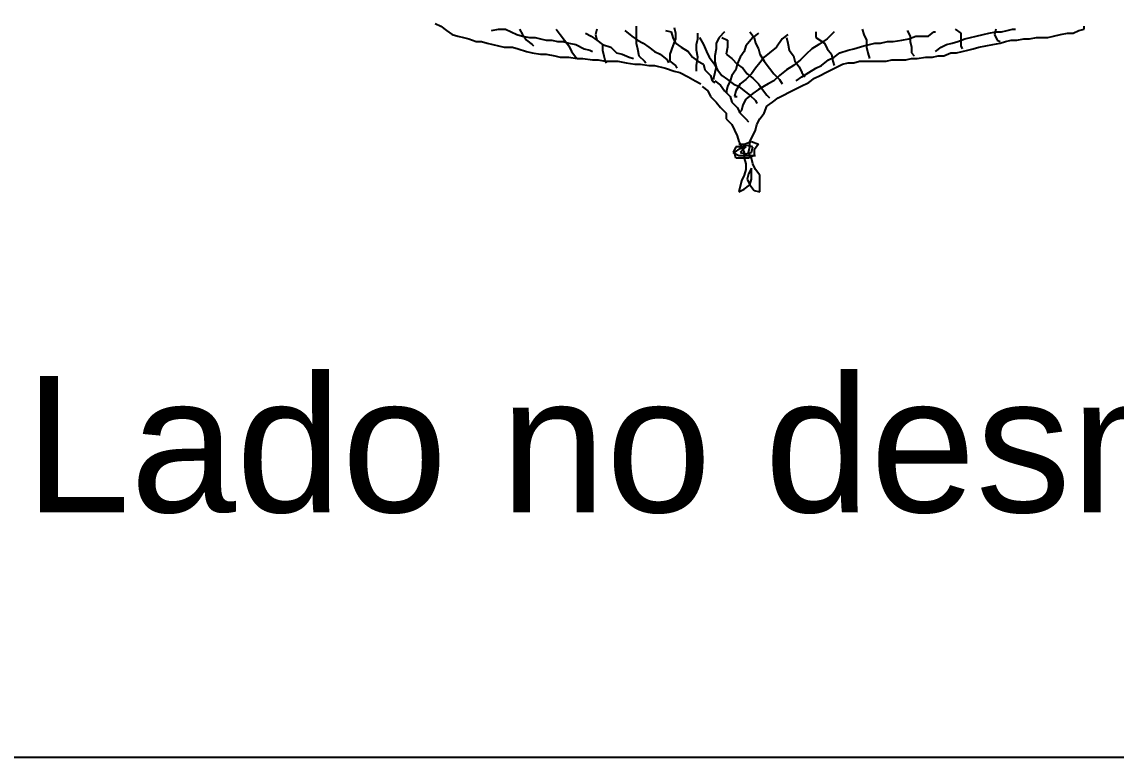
# Model space of a CAD drawing. Extents: x 159 to 725, y 98 to 296.
# Drawn here: x 274.24 to 314.45, y 197 to 224.02 of the extents above; entities that cross this region are included whole.
import ezdxf

# ---------------------------------------------------------------- set-up
doc = ezdxf.new("R2010")
doc.units = 0
doc.header["$LTSCALE"] = 8
doc.header["$MEASUREMENT"] = 0
doc.layers.get('0').update_dxf_attribs({"linetype": 'CONTINUOUS'})
doc.layers.add('ACOTA', color=1, linetype='CONTINUOUS')
doc.styles.add('ROMANS', font='ROMANS.shx')

msp = doc.modelspace()

# ---------------------------------------------------------------- linework, layer by layer
at = {"color": 7}
msp.add_lwpolyline([(355.342, 296), (250.342, 296), (250.342, 197), (355.342, 197)], close=True, dxfattribs=at)
at = {"layer": 'ACOTA', "color": 7, "lineweight": 25}
for p, q in [((289.434, 223.961), (289.64, 223.858)), ((289.64, 223.858), (289.847, 223.703)), ((289.847, 223.703), (290.053, 223.548)), ((291.499, 223.703), (291.757, 223.755)), ((291.757, 223.755), (292.015, 223.755)), ((292.015, 223.755), (292.221, 223.652)), ((292.221, 223.652), (292.428, 223.548)), ((292.531, 223.755), (292.634, 223.548)), ((293.873, 223.755), (294.028, 223.548)), ((294.957, 223.6), (295.164, 223.497)), ((295.37, 223.755), (295.319, 223.548)), ((296.403, 223.703), (296.661, 223.497)), ((296.816, 223.858), (296.816, 223.239)), ((297.9, 223.703), (298.106, 223.652)), ((298.106, 223.652), (298.158, 223.445)), ((298.21, 223.806), (298.261, 223.6)), ((298.261, 223.6), (298.261, 223.394)), ((299.087, 223.394), (299.087, 223.6)), ((300.068, 223.652), (299.862, 223.445)), ((300.997, 223.652), (301.152, 223.445)), ((301.307, 223.6), (301.101, 223.445)), ((303.424, 223.652), (303.424, 223.445)), ((304.095, 223.652), (303.837, 223.394)), ((305.127, 223.755), (305.179, 223.548)), ((306.779, 223.703), (306.882, 223.497)), ((307.553, 223.497), (307.76, 223.652)), ((307.76, 223.652), (307.812, 223.652)), ((308.534, 223.755), (308.741, 223.6)), ((308.741, 223.6), (308.741, 223.135)), ((309.567, 223.548), (309.773, 223.6)), ((309.773, 223.6), (310.031, 223.652)), ((310.031, 223.755), (309.98, 223.548)), ((310.031, 223.652), (310.238, 223.652)), ((310.238, 223.652), (310.444, 223.703)), ((310.444, 223.703), (310.651, 223.755)), ((310.651, 223.755), (310.754, 223.755)), ((312.406, 223.548), (312.664, 223.6)), ((312.664, 223.6), (312.871, 223.6)), ((312.871, 223.6), (313.077, 223.703)), ((313.077, 223.703), (313.284, 223.755)), ((313.284, 223.755), (313.284, 223.858)), ((290.053, 223.548), (290.26, 223.497)), ((290.26, 223.497), (290.466, 223.445)), ((290.466, 223.445), (290.673, 223.394)), ((290.673, 223.394), (290.931, 223.29)), ((290.931, 223.29), (291.137, 223.29)), ((291.137, 223.29), (291.344, 223.239)), ((291.344, 223.239), (291.55, 223.187)), ((291.55, 223.187), (291.757, 223.135)), ((292.428, 223.548), (292.634, 223.497)), ((292.634, 223.548), (292.789, 223.342)), ((292.634, 223.497), (292.892, 223.445)), ((292.789, 223.342), (292.996, 223.187)), ((292.892, 223.445), (293.099, 223.445)), ((292.996, 223.187), (293.047, 223.135)), ((293.099, 223.445), (293.305, 223.394)), ((293.305, 223.394), (293.512, 223.342)), ((293.512, 223.342), (293.718, 223.342)), ((293.718, 223.342), (293.925, 223.29)), ((293.925, 223.29), (294.131, 223.29)), ((294.028, 223.548), (294.338, 223.135)), ((294.131, 223.29), (294.338, 223.239)), ((294.338, 223.239), (294.596, 223.187)), ((294.596, 223.187), (294.906, 223.032)), ((295.164, 223.497), (295.37, 223.342)), ((295.319, 223.548), (295.37, 223.342)), ((295.37, 223.342), (295.577, 223.187)), ((295.37, 223.342), (295.577, 223.187)), ((295.577, 223.187), (295.577, 222.981)), ((295.577, 223.187), (295.887, 223.084)), ((296.661, 223.497), (296.867, 223.342)), ((296.816, 223.239), (296.867, 223.032)), ((296.867, 223.342), (297.074, 223.239)), ((297.074, 223.239), (297.28, 223.084)), ((298.158, 223.445), (298.261, 223.239)), ((298.261, 223.394), (298.158, 223.135)), ((298.261, 223.239), (298.468, 223.084)), ((299.036, 223.187), (299.087, 223.394)), ((299.036, 222.981), (299.036, 223.187)), ((299.139, 223.445), (299.294, 223.187)), ((299.294, 223.187), (299.397, 222.929)), ((299.862, 223.445), (299.758, 223.239)), ((299.758, 223.239), (299.758, 223.032)), ((299.965, 223.445), (300.171, 223.342)), ((300.171, 223.342), (300.171, 223.084)), ((301.101, 223.445), (300.842, 223.135)), ((301.152, 223.445), (301.204, 223.239)), ((301.204, 223.239), (301.307, 223.032)), ((302.185, 223.394), (301.978, 223.084)), ((302.391, 223.548), (302.185, 223.394)), ((302.339, 223.445), (302.391, 223.239)), ((302.391, 223.239), (302.443, 222.981)), ((303.527, 223.187), (303.269, 223.032)), ((303.424, 223.445), (303.733, 223.239)), ((303.837, 223.394), (303.527, 223.187)), ((303.733, 223.239), (303.837, 223.032)), ((305.179, 223.548), (305.282, 223.342)), ((305.179, 223.135), (305.385, 223.187)), ((305.282, 223.342), (305.282, 223.084)), ((305.385, 223.187), (305.592, 223.239)), ((305.592, 223.239), (305.798, 223.239)), ((305.798, 223.239), (306.056, 223.29)), ((306.056, 223.29), (306.263, 223.29)), ((306.263, 223.29), (306.573, 223.342)), ((306.573, 223.342), (306.831, 223.394)), ((306.831, 223.394), (307.089, 223.497)), ((306.882, 223.497), (306.882, 223.29)), ((306.882, 223.29), (306.934, 223.084)), ((307.089, 223.497), (307.553, 223.497)), ((308.018, 223.084), (308.225, 223.187)), ((308.225, 223.187), (308.431, 223.239)), ((308.431, 223.239), (308.637, 223.29)), ((308.637, 223.29), (308.896, 223.394)), ((308.896, 223.394), (309.102, 223.445)), ((309.102, 223.445), (309.309, 223.497)), ((309.309, 223.497), (309.567, 223.548)), ((309.67, 223.135), (309.928, 223.187)), ((309.928, 223.187), (310.186, 223.239)), ((309.98, 223.548), (310.083, 223.342)), ((310.083, 223.342), (310.186, 223.29)), ((310.186, 223.239), (310.393, 223.29)), ((310.393, 223.29), (310.599, 223.342)), ((310.599, 223.342), (310.806, 223.342)), ((310.806, 223.342), (311.064, 223.394)), ((311.064, 223.394), (311.27, 223.394)), ((311.27, 223.394), (311.528, 223.445)), ((311.528, 223.445), (311.941, 223.445)), ((311.941, 223.445), (312.148, 223.497)), ((312.148, 223.497), (312.406, 223.548)), ((291.757, 223.135), (291.963, 223.084)), ((291.963, 223.084), (292.273, 223.084)), ((292.273, 223.084), (292.479, 223.032)), ((292.479, 223.032), (292.789, 222.929)), ((292.789, 222.929), (292.996, 222.877)), ((292.996, 222.877), (293.305, 222.826)), ((293.305, 222.826), (293.512, 222.826)), ((293.512, 222.826), (293.822, 222.774)), ((293.822, 222.774), (294.028, 222.723)), ((294.338, 223.135), (294.441, 222.929)), ((294.441, 222.929), (294.596, 222.723)), ((294.906, 223.032), (295.112, 222.981)), ((295.112, 222.981), (295.216, 222.929)), ((295.577, 222.981), (295.629, 222.774)), ((295.629, 222.774), (295.68, 222.568)), ((295.887, 223.084), (296.093, 222.877)), ((296.093, 222.877), (296.3, 222.826)), ((296.3, 222.826), (296.558, 222.723)), ((296.867, 223.032), (296.919, 222.774)), ((296.919, 222.774), (297.126, 222.568)), ((297.28, 223.084), (297.487, 222.929)), ((297.487, 222.929), (297.693, 222.826)), ((297.693, 222.826), (297.952, 222.619)), ((298.158, 223.135), (298.055, 222.826)), ((298.055, 222.826), (298.055, 222.568)), ((298.468, 223.084), (298.726, 222.929)), ((298.726, 222.929), (298.881, 222.723)), ((299.087, 222.723), (299.036, 222.981)), ((299.397, 222.929), (299.5, 222.723)), ((299.758, 223.032), (299.707, 222.774)), ((299.707, 222.774), (299.707, 222.568)), ((300.171, 223.084), (300.12, 222.826)), ((300.12, 222.826), (300.326, 222.671)), ((300.791, 222.929), (300.636, 222.723)), ((300.842, 223.135), (300.791, 222.929)), ((301.307, 223.032), (301.359, 222.826)), ((301.359, 222.826), (301.514, 222.568)), ((301.72, 222.877), (301.514, 222.723)), ((301.978, 223.084), (301.72, 222.877)), ((302.443, 222.981), (302.598, 222.774)), ((302.598, 222.774), (302.649, 222.568)), ((303.062, 222.826), (302.856, 222.619)), ((303.269, 223.032), (303.062, 222.826)), ((303.837, 223.032), (303.991, 222.826)), ((303.991, 222.826), (304.043, 222.568)), ((304.095, 222.723), (304.301, 222.877)), ((304.301, 222.877), (304.611, 222.981)), ((304.611, 222.981), (304.817, 223.032)), ((304.817, 223.032), (305.179, 223.135)), ((305.282, 223.084), (305.334, 222.877)), ((305.334, 222.877), (305.385, 222.671)), ((306.934, 223.084), (306.934, 222.877)), ((306.934, 222.877), (307.037, 222.774)), ((307.708, 222.723), (307.915, 222.774)), ((307.812, 222.929), (308.018, 223.084)), ((307.915, 222.774), (308.121, 222.774)), ((308.121, 222.774), (308.379, 222.877)), ((308.379, 222.877), (308.586, 222.877)), ((308.586, 222.877), (308.792, 222.929)), ((308.741, 223.135), (308.792, 223.032)), ((308.792, 222.929), (308.999, 222.981)), ((308.999, 222.981), (309.205, 223.032)), ((309.205, 223.032), (309.412, 223.084)), ((309.412, 223.084), (309.67, 223.135)), ((294.028, 222.723), (294.338, 222.723)), ((294.338, 222.723), (294.648, 222.671)), ((294.596, 222.723), (294.648, 222.671)), ((294.648, 222.671), (294.854, 222.671)), ((294.854, 222.671), (295.216, 222.619)), ((295.216, 222.619), (295.422, 222.619)), ((295.422, 222.619), (295.68, 222.568)), ((295.68, 222.568), (296.145, 222.568)), ((295.68, 222.568), (295.732, 222.516)), ((296.145, 222.568), (296.454, 222.516)), ((296.454, 222.516), (296.764, 222.465)), ((296.558, 222.723), (296.713, 222.671)), ((296.764, 222.465), (296.971, 222.465)), ((296.971, 222.465), (297.28, 222.413)), ((297.126, 222.568), (297.177, 222.516)), ((297.28, 222.413), (297.487, 222.413)), ((297.487, 222.413), (297.9, 222.31)), ((297.952, 222.619), (298.003, 222.516)), ((298.055, 222.568), (298.261, 222.413)), ((298.261, 222.413), (298.313, 222.31)), ((298.881, 222.723), (299.087, 222.568)), ((299.036, 222.413), (299.087, 222.723)), ((299.036, 222.207), (299.036, 222.413)), ((299.087, 222.568), (299.294, 222.465)), ((299.294, 222.465), (299.345, 222.258)), ((299.5, 222.723), (299.655, 222.516)), ((299.655, 222.516), (299.81, 222.258)), ((299.707, 222.568), (299.758, 222.361)), ((299.758, 222.361), (299.707, 222.155)), ((300.326, 222.671), (300.533, 222.465)), ((300.533, 222.465), (300.481, 222.258)), ((300.636, 222.723), (300.533, 222.465)), ((300.533, 222.465), (300.739, 222.31)), ((301.359, 222.516), (301.204, 222.31)), ((301.514, 222.723), (301.359, 222.516)), ((301.514, 222.568), (301.72, 222.31)), ((302.598, 222.413), (302.339, 222.258)), ((302.856, 222.619), (302.598, 222.413)), ((302.649, 222.568), (302.804, 222.361)), ((302.804, 222.361), (302.907, 222.155)), ((303.424, 222.31), (303.63, 222.413)), ((303.63, 222.413), (303.888, 222.619)), ((303.785, 222.155), (304.198, 222.361)), ((303.888, 222.619), (304.095, 222.723)), ((304.043, 222.568), (304.095, 222.413)), ((304.198, 222.361), (304.404, 222.465)), ((304.404, 222.465), (304.611, 222.516)), ((304.611, 222.516), (304.817, 222.516)), ((304.817, 222.516), (305.024, 222.568)), ((305.024, 222.568), (306.005, 222.568)), ((306.005, 222.568), (306.211, 222.619)), ((306.211, 222.619), (306.727, 222.619)), ((306.727, 222.619), (306.934, 222.671)), ((306.934, 222.671), (307.14, 222.671)), ((307.14, 222.671), (307.45, 222.723)), ((307.45, 222.723), (307.708, 222.723)), ((297.9, 222.31), (298.21, 222.207)), ((298.21, 222.207), (298.416, 222.155)), ((298.416, 222.155), (298.726, 222)), ((298.726, 222), (298.984, 221.845)), ((299.345, 222.258), (299.552, 222.052)), ((299.552, 222.052), (299.603, 221.845)), ((299.707, 222.155), (299.655, 221.949)), ((299.81, 222.258), (299.965, 222.052)), ((299.965, 222.052), (300.171, 221.897)), ((300.326, 222.052), (300.275, 221.845)), ((300.481, 222.258), (300.326, 222.052)), ((300.739, 222.31), (300.894, 222.103)), ((301.049, 222.103), (300.842, 221.897)), ((300.894, 222.103), (301.101, 221.949)), ((301.204, 222.31), (301.049, 222.103)), ((301.72, 222.31), (301.875, 222.103)), ((301.875, 222.103), (302.081, 221.897)), ((302.081, 222.052), (301.875, 221.845)), ((302.339, 222.258), (302.081, 222.052)), ((302.701, 221.845), (302.907, 222)), ((302.907, 222.155), (303.011, 222)), ((302.907, 222), (303.165, 222.155)), ((303.165, 222.155), (303.424, 222.31)), ((303.372, 221.949), (303.578, 222.052)), ((303.578, 222.052), (303.785, 222.155)), ((298.984, 221.845), (299.19, 221.742)), ((299.242, 221.639), (299.449, 221.484)), ((299.603, 221.845), (299.707, 221.794)), ((299.655, 221.949), (299.655, 221.897)), ((299.707, 221.845), (299.913, 221.691)), ((299.913, 221.691), (300.068, 221.484)), ((300.171, 221.639), (300.12, 221.433)), ((300.171, 221.897), (300.378, 221.742)), ((300.275, 221.845), (300.171, 221.639)), ((300.378, 221.742), (300.584, 221.639)), ((300.636, 221.742), (300.481, 221.484)), ((300.584, 221.639), (300.791, 221.484)), ((300.842, 221.897), (300.636, 221.742)), ((301.101, 221.949), (301.307, 221.742)), ((301.668, 221.742), (301.307, 221.536)), ((301.307, 221.742), (301.462, 221.536)), ((301.875, 221.845), (301.668, 221.742)), ((302.081, 221.897), (302.185, 221.742)), ((302.443, 221.433), (302.856, 221.639)), ((302.856, 221.639), (303.165, 221.794)), ((303.165, 221.794), (303.372, 221.949)), ((299.449, 221.484), (299.552, 221.278)), ((299.552, 221.278), (299.758, 221.071)), ((300.068, 221.484), (300.275, 221.278)), ((300.12, 221.433), (300.171, 221.433)), ((300.275, 221.278), (300.326, 221.071)), ((300.481, 221.484), (300.429, 221.278)), ((300.429, 221.278), (300.533, 221.278)), ((300.842, 221.174), (300.739, 220.968)), ((300.791, 221.484), (300.997, 221.329)), ((301.101, 221.381), (300.842, 221.174)), ((300.997, 221.329), (301.204, 221.123)), ((301.307, 221.536), (301.101, 221.381)), ((301.462, 221.536), (301.617, 221.329)), ((301.617, 221.329), (301.72, 221.226)), ((301.823, 221.071), (302.03, 221.226)), ((302.03, 221.226), (302.236, 221.329)), ((302.236, 221.329), (302.443, 221.433)), ((299.758, 221.071), (299.913, 220.865)), ((299.913, 220.865), (300.12, 220.658)), ((300.326, 221.071), (300.533, 220.865)), ((300.533, 220.865), (300.636, 220.658)), ((300.688, 220.762), (300.584, 220.658)), ((300.739, 220.968), (300.688, 220.762)), ((301.204, 221.123), (301.255, 221.02)), ((301.514, 220.658), (301.617, 220.916)), ((301.617, 220.916), (301.823, 221.071)), ((300.12, 220.658), (300.12, 220.452)), ((300.12, 220.452), (300.326, 220.246)), ((300.636, 220.658), (300.842, 220.452)), ((300.842, 220.452), (300.946, 220.349)), ((301.255, 220.246), (301.359, 220.452)), ((301.359, 220.452), (301.514, 220.658)), ((300.326, 220.246), (300.429, 220.039)), ((300.429, 220.039), (300.533, 219.833)), ((301.101, 219.833), (301.204, 220.039)), ((301.204, 220.039), (301.255, 220.246)), ((300.533, 219.833), (300.584, 219.626)), ((300.584, 219.626), (300.688, 219.42)), ((300.791, 219.523), (301.049, 219.626)), ((300.997, 219.626), (301.101, 219.833)), ((300.997, 219.42), (300.997, 219.626)), ((301.049, 219.626), (301.307, 219.523)), ((300.481, 219.42), (300.378, 219.213)), ((300.378, 219.213), (300.584, 219.11)), ((300.429, 219.213), (300.636, 219.368)), ((300.481, 219.007), (300.429, 219.213)), ((300.688, 219.42), (300.481, 219.42)), ((300.584, 219.523), (300.791, 219.523)), ((300.636, 219.368), (300.842, 219.42)), ((300.842, 219.42), (300.636, 219.213)), ((300.636, 219.213), (300.842, 219.162)), ((300.894, 219.472), (300.688, 219.42)), ((300.688, 219.42), (300.791, 219.213)), ((300.791, 219.213), (300.791, 219.007)), ((300.842, 219.162), (301.049, 219.213)), ((301.101, 219.42), (300.894, 219.472)), ((300.946, 219.213), (300.997, 219.42)), ((301.049, 219.007), (300.946, 219.213)), ((301.049, 219.213), (301.101, 219.42)), ((301.307, 219.523), (301.152, 219.317)), ((301.152, 219.317), (301.152, 219.11)), ((300.946, 219.007), (300.481, 219.007)), ((300.584, 219.11), (301.204, 219.11)), ((300.791, 219.007), (300.842, 218.801)), ((300.842, 218.801), (300.842, 218.594)), ((301.152, 219.11), (300.946, 219.007)), ((301.101, 218.801), (301.049, 219.007)), ((301.204, 218.594), (301.101, 218.801)), ((300.791, 218.388), (300.688, 218.181)), ((300.842, 218.594), (300.791, 218.388)), ((300.946, 218.439), (300.894, 218.233)), ((301.049, 218.646), (300.946, 218.439)), ((301.049, 218.233), (301.049, 218.646)), ((301.359, 218.388), (301.204, 218.594)), ((301.359, 217.769), (301.359, 218.388)), ((300.688, 218.181), (300.584, 217.769)), ((300.791, 217.872), (300.997, 218.027)), ((300.894, 218.233), (300.997, 218.027)), ((300.997, 218.027), (301.049, 218.233)), ((300.997, 218.027), (301.152, 217.82)), ((300.584, 217.769), (300.791, 217.872)), ((301.152, 217.82), (301.359, 217.769))]:
    msp.add_line(p, q, dxfattribs=at)

# ---------------------------------------------------------------- texts
at = {"insert": (274.342, 211), "char_height": 5, "width": 75, "attachment_point": 1, "style": 'ROMANS'}
msp.add_mtext('\\fArial|b0|i0|c0|p34;Lado no desmalla', dxfattribs=at)

doc.saveas('drawing.dxf')
